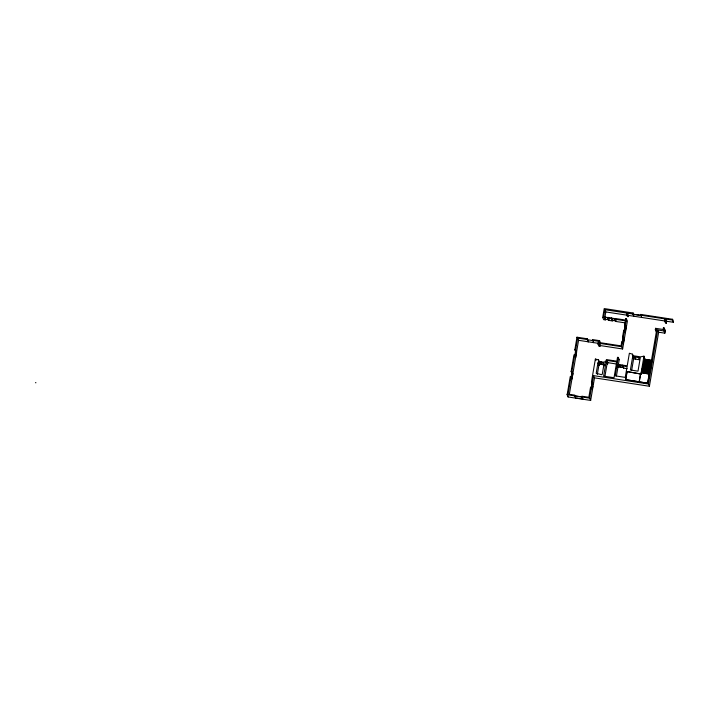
<?xml version="1.0" encoding="UTF-8"?>
<svg xmlns="http://www.w3.org/2000/svg" width="709" height="709" viewBox="0 0 709 709"><rect width="100%" height="100%" fill="white"/><g stroke="black" fill="none" stroke-linecap="round" stroke-linejoin="round"><path stroke-width="1.06" d="M594.514 377.862L649.409 386.263L648.469 384.021L593.575 375.628L594.514 377.862L590.659 400.417L568.095 396.969L567.156 394.736L570.266 376.568L571.02 376.683L572.003 379.005L572.89 373.785M571.755 372.996L571.126 371.507L573.971 354.881L574.733 354.996L575.655 357.309M575.708 357.318L576.603 352.107L575.779 352.054L574.839 349.821L576.993 337.209L587.389 338.805L588.115 341.827L587.265 339.726L592.538 340.533M571.02 376.683L568.042 394.098L574.813 395.135L574.76 396.074L581.602 396.863M572.828 373.856L571.888 371.622L574.733 354.996M576.541 352.169L575.602 349.936L577.622 338.078L587.256 339.549L588.195 341.791M574.848 355.271L575.743 350.051M568.095 396.969L567.262 394.089M569.354 394.16L578.562 340.311L577.622 338.078M575.752 397.368L575.628 398.121L574.689 395.888L567.156 394.736M587.256 339.549L587.389 338.805M582.798 398.449L582.674 399.194L581.859 396.207L588.833 397.279L590.588 386.999L591.607 387.158L592.29 389.356M593.451 341.818L593.389 342.633L592.511 339.584L599.557 340.666L600.496 342.899M592.396 384.172L591.457 381.938L595.374 359.055L598.547 359.826L599.486 362.06M600.044 345.531L622.626 348.988L621.678 346.745L599.105 343.298L600.044 345.531L599.903 346.364L598.892 346.205L597.953 343.971L598.414 341.259L592.378 340.338M626.667 313.041L626.455 314.3L627.394 316.533L628.156 316.648L626.667 313.041L604.857 309.709L603.651 316.728L604.511 316.852L605.318 319.919L603.651 319.662L602.712 317.428L604.219 308.583L633.137 313.006L633.766 314.495M591.43 387.3L592.299 382.24M590.659 400.417L589.72 398.183L592.254 382.488M593.114 384.544L592.476 382.098L593.575 375.628M599.903 346.364L599.105 343.298M599.557 340.666L599.238 342.544L621.049 345.877L621.828 341.348L622.582 341.463L623.53 343.697L622.768 343.581M605.318 319.919L604.511 316.852M592.334 389.099L592.804 386.37M604.937 316.958L605.796 311.942L604.857 309.709M597.988 362.769L596.189 373.297L601.675 374.698L602.269 374.228L604.077 363.699L603.563 363.62L603.722 362.716L598.688 361.741L599.433 365.082L598.928 365.002L597.988 362.769L598.493 362.848M598.547 359.826L598.343 361.023L599.424 362.583M603.846 364.621L599.654 363.779L598.795 361.094M597.306 374.476L598.928 365.002M599.433 365.082L598.688 361.741M599.654 363.779L599.734 363.327M607.888 318.146L608.012 317.393L611.521 317.924L612.337 320.92L608.827 320.379L607.888 318.146L611.397 318.678L612.337 320.92M602.163 364.364L601.259 361.927L598.715 361.537M608.827 320.379L608.951 319.626L607.205 319.36M604.662 364.958L601.87 364.523L600.966 362.095M611.397 318.678L611.521 317.924M606.089 361.829L603.634 376.133L614.029 377.729L616.733 361.936L606.895 360.429L606.647 361.909L607.586 364.142L606.089 361.829L606.647 361.909M604.928 376.328L607.028 364.063M625.232 322.887L615.829 321.452L615.022 318.465L625.462 320.06L625.692 318.758L626.446 318.873L627.385 321.106L622.626 348.988M607.586 364.142L607.835 362.671L606.895 360.429M615.829 321.452L615.961 320.698L612.461 320.167M616.981 365.038L618.434 367.351L616.981 365.038L615.137 375.841L625.249 377.392L627.102 366.588L622.608 365.897L622.741 365.153L627.226 365.835L629.379 353.25L632.552 354.199L633.491 356.432M601.223 362.131L605.087 362.051L605.247 361.076L606.133 361.218L606.417 359.587L616.865 361.182L617.521 357.301L618.283 357.416L617.114 364.284L618.434 367.351M617.486 365.117L617.619 364.364M617.654 364.798L622.821 365.339L617.654 364.798L618.514 366.854L623.636 367.634L623.06 366.269M623.628 338.539L622.688 336.305L623.725 330.234L624.487 330.359L625.427 332.592L624.664 332.477M626.446 318.873L625.356 325.289L626.295 327.531L625.533 327.407L624.594 325.174L625.338 320.814L614.889 319.218M616.44 375.921L617.92 367.28M618.39 364.559L619.223 359.658L618.283 357.416M622.413 341.614C625.223 330.066 621.128 340.923 623.273 343.661L623.964 339.629M625.178 325.44C623.849 340.16 624.585 319.041 626.038 327.487L625.17 332.556M621.678 346.745L622.582 341.463M624.133 338.618L623.45 336.421L624.487 330.359M633.908 316.241L632.969 314.007L627.43 313.156L627.217 314.415L626.455 314.3M628.156 316.648L628.369 315.399L627.43 313.156M627.137 368.689L623.548 368.139L623.681 367.386L618.053 366.526M632.96 314.229L640.776 315.372L632.96 314.229L633.837 316.232M632.969 314.007L633.137 313.006M625.498 380.511L627.022 371.587L641.113 374.06L627.022 371.587M627.102 371.764L625.746 379.687L647.769 383.206L640.316 382.062M632.552 354.199L632.375 355.227L633.456 356.787M633.394 357.159L632.827 355.298M632.676 356.636L630.39 369.992L638.003 371.161L640.28 357.797L632.676 356.636L633.616 358.869L631.684 370.178M641.645 317.428L640.759 314.424L672.611 319.298L673.417 322.285L666.637 321.248L665.698 319.015L672.478 320.051L673.417 322.285M633.616 358.869L639.323 359.747L638.419 357.309M640.537 373.82L639.181 381.743L626.774 379.847M639.243 381.903L640.599 373.98M640.971 373.723L643.967 356.175L640.519 356.857L632.765 355.67M641.113 374.06L641.344 372.677L649.426 374.06L641.344 372.677M641.415 372.837L641.946 370.24L649.958 371.463M642.257 369.017L650.33 370.399L642.257 369.017L641.946 370.24M642.319 369.176L642.859 366.58L650.871 367.803M650.933 367.962L642.921 366.739L643.462 364.134L651.474 365.365M651.536 365.516L643.533 364.293L643.763 362.919L650.773 363.992M650.844 364.142L643.834 363.07L644.366 360.473L652.377 361.705M651.447 361.705L644.437 360.633L644.667 359.259L651.677 360.332M652.245 360.562L644.738 359.41L643.967 356.175M656.286 331.909L655.346 329.676L655.577 328.32L663.128 329.472L663.402 327.868L664.165 327.983L665.104 330.217L664.865 333.168L658.652 332.22L657.713 329.986L663.925 330.935L664.865 333.168M647.627 382.869L656.685 329.88L655.346 329.676M647.769 383.206L649.355 373.9M649.426 374.06L649.657 372.686L641.645 371.454L649.657 372.686M650.33 370.399L650.57 369.026L642.558 367.794L649.63 369.026M648.469 384.021L657.713 329.986M649.409 386.263L658.652 332.22M640.626 315.177L664.936 318.899L664.599 320.902L665.538 323.136L666.3 323.251L666.637 321.248M664.829 331.83L663.89 329.588L664.165 327.983M665.698 319.015L665.361 321.017L666.3 323.251M663.925 330.935L663.89 329.588M672.478 320.051L672.611 319.298M605.796 311.942L627.607 315.275M628.369 315.399L665.875 321.133M604.591 317.038L608.092 317.579M611.601 318.111L615.102 318.651M615.058 318.899L611.557 318.368L612.416 320.415L615.917 320.947M602.712 317.428L604.369 317.685M664.342 330.102L665.104 330.217M624.594 325.174L625.356 325.289M622.688 336.305L623.45 336.421M578.562 340.311L598.352 343.342M597.953 343.971L598.963 344.122M643.816 358.24L644.906 358.408M574.839 349.821L575.602 349.936M651.075 362.769L644.064 361.696L651.146 362.928M618.47 359.543L619.223 359.658M650.171 366.429L643.16 365.357L650.233 366.588M607.835 362.671L616.582 364.009M643.019 370.55L650.029 371.622M599.628 363.974L601.906 364.329M571.126 371.507L571.888 371.622M571.977 371.729L571.135 376.949M591.457 381.938L592.476 382.098M591.474 387.052L591.687 387.344M574.804 395.817L581.859 396.898M581.734 396.96L589.72 398.183M577.011 398.077L582.718 398.945M35.45 382.683L35.955 382.763M664.936 318.899L665.565 320.388M663.402 327.868L664.032 329.357M664.147 329.632L665.086 331.865M655.577 328.32L656.206 329.809M640.759 314.424L641.379 315.913M625.692 318.758L626.632 320.991M635.051 356.716L635.681 358.205M623.725 330.234L624.354 331.732M635.025 356.919L635.645 358.408M634.617 356.724L635.521 359.162M622.608 365.897L623.548 368.139M599.548 343.289L600.177 344.778M603.563 363.62L604.502 365.853M600.931 362.29L601.87 364.523M595.374 359.055L595.994 360.553M576.993 337.209L577.622 338.698M575.105 395.604L575.681 396.978M608.047 317.827L604.547 317.295L605.415 319.342L608.907 319.874L608.047 317.827"/></g></svg>
